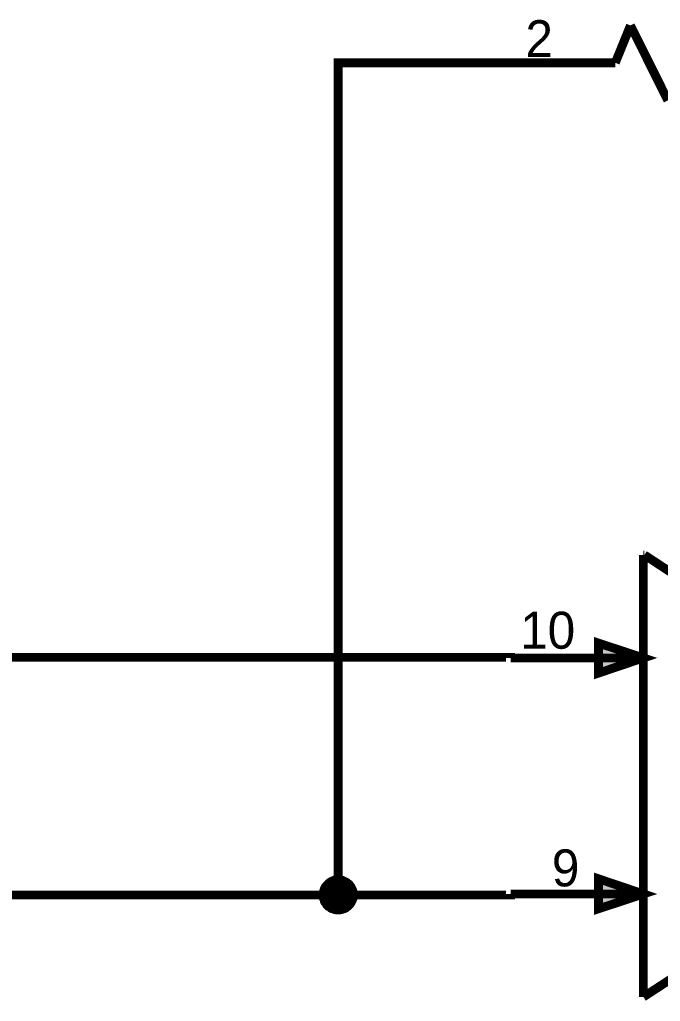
# Model space of a CAD drawing. Header units: millimetres. Extents: x 0 to 800, y 0 to 567.
# Drawn here: x 136.78 to 158.5, y 260.76 to 294.07 of the extents above; entities that cross this region are included whole.
import ezdxf

# ---------------------------------------------------------------- set-up
doc = ezdxf.new("R2010")
doc.units = ezdxf.units.MM
doc.layers.add('Sheet', color=255, linetype='Continuous')

msp = doc.modelspace()

# ---------------------------------------------------------------- linework, layer by layer
at = {"layer": 'Sheet'}
for points, const_width in [([(157.489, 293.872), (156.974, 292.606)], 0.3), ([(158.754, 291.33), (157.489, 293.872)], 0.3), ([(151.9, 292.606), (147.577, 292.606), (147.577, 264.373)], 0.3), ([(156.974, 292.606), (151.9, 292.606)], 0.3), ([(156.974, 292.606), (156.212, 292.606)], 0.3), ([(153.423, 272.414), (153.423, 272.436), (135.134, 272.436), (135.134, 280.063), (135.134, 281.138)], 0.3), ([(157.926, 275.908), (157.959, 275.908)], 0.3), ([(157.926, 260.912), (157.926, 275.908)], 0.3), ([(157.959, 275.908), (169.416, 268.404)], 0.3), ([(157.926, 272.414), (153.423, 272.414)], 0.3), ([(169.416, 268.404), (157.926, 260.912)], 0.3), ([(147.073, 264.373), (147.073, 264.395), (147.073, 264.429), (147.084, 264.451), (147.084, 264.473), (147.084, 264.496), (147.096, 264.529), (147.107, 264.552), (147.118, 264.574), (147.118, 264.597), (147.129, 264.619), (147.14, 264.641), (147.163, 264.664), (147.174, 264.675), (147.185, 264.697), (147.208, 264.72), (147.219, 264.731), (147.241, 264.753), (147.252, 264.765), (147.275, 264.787), (147.297, 264.798), (147.32, 264.809), (147.331, 264.821), (147.353, 264.832), (147.376, 264.843), (147.398, 264.854), (147.432, 264.865), (147.454, 264.877), (147.476, 264.877), (147.499, 264.877), (147.521, 264.888), (147.555, 264.888), (147.577, 264.888)], 0.3), ([(147.073, 264.373), (147.073, 264.395), (147.073, 264.429), (147.084, 264.451), (147.084, 264.473), (147.084, 264.496), (147.096, 264.529), (147.107, 264.552), (147.118, 264.574), (147.118, 264.597), (147.129, 264.619), (147.14, 264.641), (147.163, 264.664), (147.174, 264.675), (147.185, 264.697), (147.208, 264.72), (147.219, 264.731), (147.241, 264.753), (147.252, 264.765), (147.275, 264.787), (147.297, 264.798), (147.32, 264.809), (147.331, 264.821), (147.353, 264.832), (147.376, 264.843), (147.398, 264.854), (147.432, 264.865), (147.454, 264.877), (147.476, 264.877), (147.499, 264.877), (147.521, 264.888), (147.555, 264.888), (147.577, 264.888)], 0.3), ([(147.073, 264.373), (147.073, 264.395), (147.073, 264.429), (147.084, 264.451), (147.084, 264.473), (147.084, 264.496), (147.096, 264.529), (147.107, 264.552), (147.118, 264.574), (147.118, 264.597), (147.129, 264.619), (147.14, 264.641), (147.163, 264.664), (147.174, 264.675), (147.185, 264.697), (147.208, 264.72), (147.219, 264.731), (147.241, 264.753), (147.252, 264.765), (147.275, 264.787), (147.297, 264.798), (147.32, 264.809), (147.331, 264.821), (147.353, 264.832), (147.376, 264.843), (147.398, 264.854), (147.432, 264.865), (147.454, 264.877), (147.476, 264.877), (147.499, 264.877), (147.521, 264.888), (147.555, 264.888), (147.577, 264.888)], 0.3), ([(147.073, 264.373), (147.073, 264.395), (147.073, 264.429), (147.084, 264.451), (147.084, 264.473), (147.084, 264.496), (147.096, 264.529), (147.107, 264.552), (147.118, 264.574), (147.118, 264.597), (147.129, 264.619), (147.14, 264.641), (147.163, 264.664), (147.174, 264.675), (147.185, 264.697), (147.208, 264.72), (147.219, 264.731), (147.241, 264.753), (147.252, 264.765), (147.275, 264.787), (147.297, 264.798), (147.32, 264.809), (147.331, 264.821), (147.353, 264.832), (147.376, 264.843), (147.398, 264.854), (147.432, 264.865), (147.454, 264.877), (147.476, 264.877), (147.499, 264.877), (147.521, 264.888), (147.555, 264.888), (147.577, 264.888)], 0.3), ([(147.073, 264.373), (147.073, 264.395), (147.073, 264.429), (147.084, 264.451), (147.084, 264.473), (147.084, 264.496), (147.096, 264.529), (147.107, 264.552), (147.118, 264.574), (147.118, 264.597), (147.129, 264.619), (147.14, 264.641), (147.163, 264.664), (147.174, 264.675), (147.185, 264.697), (147.208, 264.72), (147.219, 264.731), (147.241, 264.753), (147.252, 264.765), (147.275, 264.787), (147.297, 264.798), (147.32, 264.809), (147.331, 264.821), (147.353, 264.832), (147.376, 264.843), (147.398, 264.854), (147.432, 264.865), (147.454, 264.877), (147.476, 264.877), (147.499, 264.877), (147.521, 264.888), (147.555, 264.888), (147.577, 264.888)], 0.0991), ([(147.073, 264.373), (147.073, 264.395), (147.073, 264.429), (147.084, 264.451), (147.084, 264.473), (147.084, 264.496), (147.096, 264.529), (147.107, 264.552), (147.118, 264.574), (147.118, 264.597), (147.129, 264.619), (147.14, 264.641), (147.163, 264.664), (147.174, 264.675), (147.185, 264.697), (147.208, 264.72), (147.219, 264.731), (147.241, 264.753), (147.252, 264.765), (147.275, 264.787), (147.297, 264.798), (147.32, 264.809), (147.331, 264.821), (147.353, 264.832), (147.376, 264.843), (147.398, 264.854), (147.432, 264.865), (147.454, 264.877), (147.476, 264.877), (147.499, 264.877), (147.521, 264.888), (147.555, 264.888), (147.577, 264.888)], 0.0991), ([(147.073, 264.373), (147.073, 264.395), (147.073, 264.429), (147.084, 264.451), (147.084, 264.473), (147.084, 264.496), (147.096, 264.529), (147.107, 264.552), (147.118, 264.574), (147.118, 264.597), (147.129, 264.619), (147.14, 264.641), (147.163, 264.664), (147.174, 264.675), (147.185, 264.697), (147.208, 264.72), (147.219, 264.731), (147.241, 264.753), (147.252, 264.765), (147.275, 264.787), (147.297, 264.798), (147.32, 264.809), (147.331, 264.821), (147.353, 264.832), (147.376, 264.843), (147.398, 264.854), (147.432, 264.865), (147.454, 264.877), (147.476, 264.877), (147.499, 264.877), (147.521, 264.888), (147.555, 264.888), (147.577, 264.888)], 0.0991), ([(147.073, 264.373), (147.073, 264.395), (147.073, 264.429), (147.084, 264.451), (147.084, 264.473), (147.084, 264.496), (147.096, 264.529), (147.107, 264.552), (147.118, 264.574), (147.118, 264.597), (147.129, 264.619), (147.14, 264.641), (147.163, 264.664), (147.174, 264.675), (147.185, 264.697), (147.208, 264.72), (147.219, 264.731), (147.241, 264.753), (147.252, 264.765), (147.275, 264.787), (147.297, 264.798), (147.32, 264.809), (147.331, 264.821), (147.353, 264.832), (147.376, 264.843), (147.398, 264.854), (147.432, 264.865), (147.454, 264.877), (147.476, 264.877), (147.499, 264.877), (147.521, 264.888), (147.555, 264.888), (147.577, 264.888)], 0.0991), ([(147.577, 264.888), (147.577, 264.888)], 0.3), ([(147.577, 264.888), (147.6, 264.888), (147.633, 264.888), (147.656, 264.877), (147.678, 264.877), (147.7, 264.877), (147.734, 264.865), (147.756, 264.854), (147.779, 264.843), (147.801, 264.832), (147.824, 264.821), (147.846, 264.809), (147.868, 264.798), (147.88, 264.787), (147.902, 264.765), (147.924, 264.753), (147.936, 264.731), (147.958, 264.72), (147.969, 264.697), (147.992, 264.675), (148.003, 264.664), (148.014, 264.641), (148.025, 264.619), (148.036, 264.597), (148.048, 264.574), (148.059, 264.552), (148.07, 264.529), (148.081, 264.496), (148.081, 264.473), (148.081, 264.451), (148.092, 264.429), (148.092, 264.395), (148.092, 264.373)], 0.3), ([(147.577, 264.888), (147.577, 264.888)], 0.3), ([(147.577, 264.888), (147.6, 264.888), (147.633, 264.888), (147.656, 264.877), (147.678, 264.877), (147.7, 264.877), (147.734, 264.865), (147.756, 264.854), (147.779, 264.843), (147.801, 264.832), (147.824, 264.821), (147.846, 264.809), (147.868, 264.798), (147.88, 264.787), (147.902, 264.765), (147.924, 264.753), (147.936, 264.731), (147.958, 264.72), (147.969, 264.697), (147.992, 264.675), (148.003, 264.664), (148.014, 264.641), (148.025, 264.619), (148.036, 264.597), (148.048, 264.574), (148.059, 264.552), (148.07, 264.529), (148.081, 264.496), (148.081, 264.473), (148.081, 264.451), (148.092, 264.429), (148.092, 264.395), (148.092, 264.373)], 0.3), ([(147.577, 264.888), (147.577, 264.888)], 0.3), ([(147.577, 264.888), (147.6, 264.888), (147.633, 264.888), (147.656, 264.877), (147.678, 264.877), (147.7, 264.877), (147.734, 264.865), (147.756, 264.854), (147.779, 264.843), (147.801, 264.832), (147.824, 264.821), (147.846, 264.809), (147.868, 264.798), (147.88, 264.787), (147.902, 264.765), (147.924, 264.753), (147.936, 264.731), (147.958, 264.72), (147.969, 264.697), (147.992, 264.675), (148.003, 264.664), (148.014, 264.641), (148.025, 264.619), (148.036, 264.597), (148.048, 264.574), (148.059, 264.552), (148.07, 264.529), (148.081, 264.496), (148.081, 264.473), (148.081, 264.451), (148.092, 264.429), (148.092, 264.395), (148.092, 264.373)], 0.3), ([(147.577, 264.888), (147.577, 264.888)], 0.3), ([(147.577, 264.888), (147.6, 264.888), (147.633, 264.888), (147.656, 264.877), (147.678, 264.877), (147.7, 264.877), (147.734, 264.865), (147.756, 264.854), (147.779, 264.843), (147.801, 264.832), (147.824, 264.821), (147.846, 264.809), (147.868, 264.798), (147.88, 264.787), (147.902, 264.765), (147.924, 264.753), (147.936, 264.731), (147.958, 264.72), (147.969, 264.697), (147.992, 264.675), (148.003, 264.664), (148.014, 264.641), (148.025, 264.619), (148.036, 264.597), (148.048, 264.574), (148.059, 264.552), (148.07, 264.529), (148.081, 264.496), (148.081, 264.473), (148.081, 264.451), (148.092, 264.429), (148.092, 264.395), (148.092, 264.373)], 0.3), ([(147.577, 264.888), (147.577, 264.888)], 0.0991), ([(147.577, 264.888), (147.6, 264.888), (147.633, 264.888), (147.656, 264.877), (147.678, 264.877), (147.7, 264.877), (147.734, 264.865), (147.756, 264.854), (147.779, 264.843), (147.801, 264.832), (147.824, 264.821), (147.846, 264.809), (147.868, 264.798), (147.88, 264.787), (147.902, 264.765), (147.924, 264.753), (147.936, 264.731), (147.958, 264.72), (147.969, 264.697), (147.992, 264.675), (148.003, 264.664), (148.014, 264.641), (148.025, 264.619), (148.036, 264.597), (148.048, 264.574), (148.059, 264.552), (148.07, 264.529), (148.081, 264.496), (148.081, 264.473), (148.081, 264.451), (148.092, 264.429), (148.092, 264.395), (148.092, 264.373)], 0.0991), ([(147.577, 264.888), (147.577, 264.888)], 0.0991), ([(147.577, 264.888), (147.6, 264.888), (147.633, 264.888), (147.656, 264.877), (147.678, 264.877), (147.7, 264.877), (147.734, 264.865), (147.756, 264.854), (147.779, 264.843), (147.801, 264.832), (147.824, 264.821), (147.846, 264.809), (147.868, 264.798), (147.88, 264.787), (147.902, 264.765), (147.924, 264.753), (147.936, 264.731), (147.958, 264.72), (147.969, 264.697), (147.992, 264.675), (148.003, 264.664), (148.014, 264.641), (148.025, 264.619), (148.036, 264.597), (148.048, 264.574), (148.059, 264.552), (148.07, 264.529), (148.081, 264.496), (148.081, 264.473), (148.081, 264.451), (148.092, 264.429), (148.092, 264.395), (148.092, 264.373)], 0.0991), ([(147.577, 264.888), (147.577, 264.888)], 0.0991), ([(147.577, 264.888), (147.6, 264.888), (147.633, 264.888), (147.656, 264.877), (147.678, 264.877), (147.7, 264.877), (147.734, 264.865), (147.756, 264.854), (147.779, 264.843), (147.801, 264.832), (147.824, 264.821), (147.846, 264.809), (147.868, 264.798), (147.88, 264.787), (147.902, 264.765), (147.924, 264.753), (147.936, 264.731), (147.958, 264.72), (147.969, 264.697), (147.992, 264.675), (148.003, 264.664), (148.014, 264.641), (148.025, 264.619), (148.036, 264.597), (148.048, 264.574), (148.059, 264.552), (148.07, 264.529), (148.081, 264.496), (148.081, 264.473), (148.081, 264.451), (148.092, 264.429), (148.092, 264.395), (148.092, 264.373)], 0.0991), ([(147.577, 264.888), (147.577, 264.888)], 0.0991), ([(147.577, 264.888), (147.6, 264.888), (147.633, 264.888), (147.656, 264.877), (147.678, 264.877), (147.7, 264.877), (147.734, 264.865), (147.756, 264.854), (147.779, 264.843), (147.801, 264.832), (147.824, 264.821), (147.846, 264.809), (147.868, 264.798), (147.88, 264.787), (147.902, 264.765), (147.924, 264.753), (147.936, 264.731), (147.958, 264.72), (147.969, 264.697), (147.992, 264.675), (148.003, 264.664), (148.014, 264.641), (148.025, 264.619), (148.036, 264.597), (148.048, 264.574), (148.059, 264.552), (148.07, 264.529), (148.081, 264.496), (148.081, 264.473), (148.081, 264.451), (148.092, 264.429), (148.092, 264.395), (148.092, 264.373)], 0.0991), ([(153.423, 264.406), (153.423, 264.373), (147.577, 264.373), (122.501, 264.373)], 0.3), ([(147.577, 263.869), (147.555, 263.869), (147.521, 263.869), (147.499, 263.88), (147.476, 263.88), (147.454, 263.88), (147.432, 263.891), (147.398, 263.902), (147.376, 263.913), (147.353, 263.913), (147.331, 263.925), (147.32, 263.936), (147.297, 263.958), (147.275, 263.969), (147.252, 263.981), (147.241, 264.003), (147.219, 264.014), (147.208, 264.037), (147.185, 264.048), (147.174, 264.07), (147.163, 264.093), (147.14, 264.115), (147.129, 264.126), (147.118, 264.149), (147.118, 264.171), (147.107, 264.193), (147.096, 264.227), (147.084, 264.249), (147.084, 264.272), (147.084, 264.294), (147.073, 264.317), (147.073, 264.35), (147.073, 264.373)], 0.3), ([(147.073, 264.373), (147.073, 264.373)], 0.3), ([(147.577, 263.869), (147.555, 263.869), (147.521, 263.869), (147.499, 263.88), (147.476, 263.88), (147.454, 263.88), (147.432, 263.891), (147.398, 263.902), (147.376, 263.913), (147.353, 263.913), (147.331, 263.925), (147.32, 263.936), (147.297, 263.958), (147.275, 263.969), (147.252, 263.981), (147.241, 264.003), (147.219, 264.014), (147.208, 264.037), (147.185, 264.048), (147.174, 264.07), (147.163, 264.093), (147.14, 264.115), (147.129, 264.126), (147.118, 264.149), (147.118, 264.171), (147.107, 264.193), (147.096, 264.227), (147.084, 264.249), (147.084, 264.272), (147.084, 264.294), (147.073, 264.317), (147.073, 264.35), (147.073, 264.373)], 0.3), ([(147.073, 264.373), (147.073, 264.373)], 0.3), ([(147.577, 263.869), (147.555, 263.869), (147.521, 263.869), (147.499, 263.88), (147.476, 263.88), (147.454, 263.88), (147.432, 263.891), (147.398, 263.902), (147.376, 263.913), (147.353, 263.913), (147.331, 263.925), (147.32, 263.936), (147.297, 263.958), (147.275, 263.969), (147.252, 263.981), (147.241, 264.003), (147.219, 264.014), (147.208, 264.037), (147.185, 264.048), (147.174, 264.07), (147.163, 264.093), (147.14, 264.115), (147.129, 264.126), (147.118, 264.149), (147.118, 264.171), (147.107, 264.193), (147.096, 264.227), (147.084, 264.249), (147.084, 264.272), (147.084, 264.294), (147.073, 264.317), (147.073, 264.35), (147.073, 264.373)], 0.3), ([(147.073, 264.373), (147.073, 264.373)], 0.3), ([(147.577, 263.869), (147.555, 263.869), (147.521, 263.869), (147.499, 263.88), (147.476, 263.88), (147.454, 263.88), (147.432, 263.891), (147.398, 263.902), (147.376, 263.913), (147.353, 263.913), (147.331, 263.925), (147.32, 263.936), (147.297, 263.958), (147.275, 263.969), (147.252, 263.981), (147.241, 264.003), (147.219, 264.014), (147.208, 264.037), (147.185, 264.048), (147.174, 264.07), (147.163, 264.093), (147.14, 264.115), (147.129, 264.126), (147.118, 264.149), (147.118, 264.171), (147.107, 264.193), (147.096, 264.227), (147.084, 264.249), (147.084, 264.272), (147.084, 264.294), (147.073, 264.317), (147.073, 264.35), (147.073, 264.373)], 0.3), ([(147.073, 264.373), (147.073, 264.373)], 0.3), ([(148.092, 264.373), (148.092, 264.35), (148.092, 264.317), (148.081, 264.294), (148.081, 264.272), (148.081, 264.249), (148.07, 264.227), (148.059, 264.193), (148.048, 264.171), (148.036, 264.149), (148.025, 264.126), (148.014, 264.115), (148.003, 264.093), (147.992, 264.07), (147.969, 264.048), (147.958, 264.037), (147.936, 264.014), (147.924, 264.003), (147.902, 263.981), (147.88, 263.969), (147.868, 263.958), (147.846, 263.936), (147.824, 263.925), (147.801, 263.913), (147.779, 263.913), (147.756, 263.902), (147.734, 263.891), (147.7, 263.88), (147.678, 263.88), (147.656, 263.88), (147.633, 263.869), (147.6, 263.869), (147.577, 263.869)], 0.3), ([(148.092, 264.373), (148.092, 264.35), (148.092, 264.317), (148.081, 264.294), (148.081, 264.272), (148.081, 264.249), (148.07, 264.227), (148.059, 264.193), (148.048, 264.171), (148.036, 264.149), (148.025, 264.126), (148.014, 264.115), (148.003, 264.093), (147.992, 264.07), (147.969, 264.048), (147.958, 264.037), (147.936, 264.014), (147.924, 264.003), (147.902, 263.981), (147.88, 263.969), (147.868, 263.958), (147.846, 263.936), (147.824, 263.925), (147.801, 263.913), (147.779, 263.913), (147.756, 263.902), (147.734, 263.891), (147.7, 263.88), (147.678, 263.88), (147.656, 263.88), (147.633, 263.869), (147.6, 263.869), (147.577, 263.869)], 0.3), ([(148.092, 264.373), (148.092, 264.35), (148.092, 264.317), (148.081, 264.294), (148.081, 264.272), (148.081, 264.249), (148.07, 264.227), (148.059, 264.193), (148.048, 264.171), (148.036, 264.149), (148.025, 264.126), (148.014, 264.115), (148.003, 264.093), (147.992, 264.07), (147.969, 264.048), (147.958, 264.037), (147.936, 264.014), (147.924, 264.003), (147.902, 263.981), (147.88, 263.969), (147.868, 263.958), (147.846, 263.936), (147.824, 263.925), (147.801, 263.913), (147.779, 263.913), (147.756, 263.902), (147.734, 263.891), (147.7, 263.88), (147.678, 263.88), (147.656, 263.88), (147.633, 263.869), (147.6, 263.869), (147.577, 263.869)], 0.3), ([(148.092, 264.373), (148.092, 264.35), (148.092, 264.317), (148.081, 264.294), (148.081, 264.272), (148.081, 264.249), (148.07, 264.227), (148.059, 264.193), (148.048, 264.171), (148.036, 264.149), (148.025, 264.126), (148.014, 264.115), (148.003, 264.093), (147.992, 264.07), (147.969, 264.048), (147.958, 264.037), (147.936, 264.014), (147.924, 264.003), (147.902, 263.981), (147.88, 263.969), (147.868, 263.958), (147.846, 263.936), (147.824, 263.925), (147.801, 263.913), (147.779, 263.913), (147.756, 263.902), (147.734, 263.891), (147.7, 263.88), (147.678, 263.88), (147.656, 263.88), (147.633, 263.869), (147.6, 263.869), (147.577, 263.869)], 0.3), ([(148.092, 264.373), (148.092, 264.373), (148.092, 264.373), (148.092, 264.373), (148.092, 264.373), (148.092, 264.373), (148.092, 264.373), (148.092, 264.373), (148.092, 264.373), (148.092, 264.373), (148.092, 264.373), (148.092, 264.373), (148.092, 264.373), (148.092, 264.373), (148.092, 264.373), (148.092, 264.373), (148.092, 264.373), (148.092, 264.373), (148.092, 264.373), (148.092, 264.373), (148.092, 264.373), (148.092, 264.373), (148.092, 264.373), (148.092, 264.373), (148.092, 264.373), (148.092, 264.373), (148.092, 264.373), (148.092, 264.373), (148.092, 264.373), (148.092, 264.373), (148.092, 264.373), (148.092, 264.373), (148.092, 264.373)], 0.3), ([(148.092, 264.373), (148.092, 264.373)], 0.3), ([(148.092, 264.373), (148.092, 264.373), (148.092, 264.373), (148.092, 264.373), (148.092, 264.373), (148.092, 264.373), (148.092, 264.373), (148.092, 264.373), (148.092, 264.373), (148.092, 264.373), (148.092, 264.373), (148.092, 264.373), (148.092, 264.373), (148.092, 264.373), (148.092, 264.373), (148.092, 264.373), (148.092, 264.373), (148.092, 264.373), (148.092, 264.373), (148.092, 264.373), (148.092, 264.373), (148.092, 264.373), (148.092, 264.373), (148.092, 264.373), (148.092, 264.373), (148.092, 264.373), (148.092, 264.373), (148.092, 264.373), (148.092, 264.373), (148.092, 264.373), (148.092, 264.373), (148.092, 264.373), (148.092, 264.373)], 0.3), ([(148.092, 264.373), (148.092, 264.373)], 0.3), ([(148.092, 264.373), (148.092, 264.373), (148.092, 264.373), (148.092, 264.373), (148.092, 264.373), (148.092, 264.373), (148.092, 264.373), (148.092, 264.373), (148.092, 264.373), (148.092, 264.373), (148.092, 264.373), (148.092, 264.373), (148.092, 264.373), (148.092, 264.373), (148.092, 264.373), (148.092, 264.373), (148.092, 264.373), (148.092, 264.373), (148.092, 264.373), (148.092, 264.373), (148.092, 264.373), (148.092, 264.373), (148.092, 264.373), (148.092, 264.373), (148.092, 264.373), (148.092, 264.373), (148.092, 264.373), (148.092, 264.373), (148.092, 264.373), (148.092, 264.373), (148.092, 264.373), (148.092, 264.373), (148.092, 264.373)], 0.3), ([(148.092, 264.373), (148.092, 264.373)], 0.3), ([(148.092, 264.373), (148.092, 264.373), (148.092, 264.373), (148.092, 264.373), (148.092, 264.373), (148.092, 264.373), (148.092, 264.373), (148.092, 264.373), (148.092, 264.373), (148.092, 264.373), (148.092, 264.373), (148.092, 264.373), (148.092, 264.373), (148.092, 264.373), (148.092, 264.373), (148.092, 264.373), (148.092, 264.373), (148.092, 264.373), (148.092, 264.373), (148.092, 264.373), (148.092, 264.373), (148.092, 264.373), (148.092, 264.373), (148.092, 264.373), (148.092, 264.373), (148.092, 264.373), (148.092, 264.373), (148.092, 264.373), (148.092, 264.373), (148.092, 264.373), (148.092, 264.373), (148.092, 264.373), (148.092, 264.373)], 0.3), ([(148.092, 264.373), (148.092, 264.373)], 0.3), ([(157.926, 264.406), (153.423, 264.406)], 0.3), ([(147.577, 263.869), (147.555, 263.869), (147.521, 263.869), (147.499, 263.88), (147.476, 263.88), (147.454, 263.88), (147.432, 263.891), (147.398, 263.902), (147.376, 263.913), (147.353, 263.913), (147.331, 263.925), (147.32, 263.936), (147.297, 263.958), (147.275, 263.969), (147.252, 263.981), (147.241, 264.003), (147.219, 264.014), (147.208, 264.037), (147.185, 264.048), (147.174, 264.07), (147.163, 264.093), (147.14, 264.115), (147.129, 264.126), (147.118, 264.149), (147.118, 264.171), (147.107, 264.193), (147.096, 264.227), (147.084, 264.249), (147.084, 264.272), (147.084, 264.294), (147.073, 264.317), (147.073, 264.35), (147.073, 264.373)], 0.0991), ([(147.073, 264.373), (147.073, 264.373)], 0.0991), ([(147.577, 263.869), (147.555, 263.869), (147.521, 263.869), (147.499, 263.88), (147.476, 263.88), (147.454, 263.88), (147.432, 263.891), (147.398, 263.902), (147.376, 263.913), (147.353, 263.913), (147.331, 263.925), (147.32, 263.936), (147.297, 263.958), (147.275, 263.969), (147.252, 263.981), (147.241, 264.003), (147.219, 264.014), (147.208, 264.037), (147.185, 264.048), (147.174, 264.07), (147.163, 264.093), (147.14, 264.115), (147.129, 264.126), (147.118, 264.149), (147.118, 264.171), (147.107, 264.193), (147.096, 264.227), (147.084, 264.249), (147.084, 264.272), (147.084, 264.294), (147.073, 264.317), (147.073, 264.35), (147.073, 264.373)], 0.0991), ([(147.073, 264.373), (147.073, 264.373)], 0.0991), ([(147.577, 263.869), (147.555, 263.869), (147.521, 263.869), (147.499, 263.88), (147.476, 263.88), (147.454, 263.88), (147.432, 263.891), (147.398, 263.902), (147.376, 263.913), (147.353, 263.913), (147.331, 263.925), (147.32, 263.936), (147.297, 263.958), (147.275, 263.969), (147.252, 263.981), (147.241, 264.003), (147.219, 264.014), (147.208, 264.037), (147.185, 264.048), (147.174, 264.07), (147.163, 264.093), (147.14, 264.115), (147.129, 264.126), (147.118, 264.149), (147.118, 264.171), (147.107, 264.193), (147.096, 264.227), (147.084, 264.249), (147.084, 264.272), (147.084, 264.294), (147.073, 264.317), (147.073, 264.35), (147.073, 264.373)], 0.0991), ([(147.073, 264.373), (147.073, 264.373)], 0.0991), ([(147.577, 263.869), (147.555, 263.869), (147.521, 263.869), (147.499, 263.88), (147.476, 263.88), (147.454, 263.88), (147.432, 263.891), (147.398, 263.902), (147.376, 263.913), (147.353, 263.913), (147.331, 263.925), (147.32, 263.936), (147.297, 263.958), (147.275, 263.969), (147.252, 263.981), (147.241, 264.003), (147.219, 264.014), (147.208, 264.037), (147.185, 264.048), (147.174, 264.07), (147.163, 264.093), (147.14, 264.115), (147.129, 264.126), (147.118, 264.149), (147.118, 264.171), (147.107, 264.193), (147.096, 264.227), (147.084, 264.249), (147.084, 264.272), (147.084, 264.294), (147.073, 264.317), (147.073, 264.35), (147.073, 264.373)], 0.0991), ([(147.073, 264.373), (147.073, 264.373)], 0.0991), ([(148.092, 264.373), (148.092, 264.35), (148.092, 264.317), (148.081, 264.294), (148.081, 264.272), (148.081, 264.249), (148.07, 264.227), (148.059, 264.193), (148.048, 264.171), (148.036, 264.149), (148.025, 264.126), (148.014, 264.115), (148.003, 264.093), (147.992, 264.07), (147.969, 264.048), (147.958, 264.037), (147.936, 264.014), (147.924, 264.003), (147.902, 263.981), (147.88, 263.969), (147.868, 263.958), (147.846, 263.936), (147.824, 263.925), (147.801, 263.913), (147.779, 263.913), (147.756, 263.902), (147.734, 263.891), (147.7, 263.88), (147.678, 263.88), (147.656, 263.88), (147.633, 263.869), (147.6, 263.869), (147.577, 263.869)], 0.0991), ([(148.092, 264.373), (148.092, 264.35), (148.092, 264.317), (148.081, 264.294), (148.081, 264.272), (148.081, 264.249), (148.07, 264.227), (148.059, 264.193), (148.048, 264.171), (148.036, 264.149), (148.025, 264.126), (148.014, 264.115), (148.003, 264.093), (147.992, 264.07), (147.969, 264.048), (147.958, 264.037), (147.936, 264.014), (147.924, 264.003), (147.902, 263.981), (147.88, 263.969), (147.868, 263.958), (147.846, 263.936), (147.824, 263.925), (147.801, 263.913), (147.779, 263.913), (147.756, 263.902), (147.734, 263.891), (147.7, 263.88), (147.678, 263.88), (147.656, 263.88), (147.633, 263.869), (147.6, 263.869), (147.577, 263.869)], 0.0991), ([(148.092, 264.373), (148.092, 264.35), (148.092, 264.317), (148.081, 264.294), (148.081, 264.272), (148.081, 264.249), (148.07, 264.227), (148.059, 264.193), (148.048, 264.171), (148.036, 264.149), (148.025, 264.126), (148.014, 264.115), (148.003, 264.093), (147.992, 264.07), (147.969, 264.048), (147.958, 264.037), (147.936, 264.014), (147.924, 264.003), (147.902, 263.981), (147.88, 263.969), (147.868, 263.958), (147.846, 263.936), (147.824, 263.925), (147.801, 263.913), (147.779, 263.913), (147.756, 263.902), (147.734, 263.891), (147.7, 263.88), (147.678, 263.88), (147.656, 263.88), (147.633, 263.869), (147.6, 263.869), (147.577, 263.869)], 0.0991), ([(148.092, 264.373), (148.092, 264.35), (148.092, 264.317), (148.081, 264.294), (148.081, 264.272), (148.081, 264.249), (148.07, 264.227), (148.059, 264.193), (148.048, 264.171), (148.036, 264.149), (148.025, 264.126), (148.014, 264.115), (148.003, 264.093), (147.992, 264.07), (147.969, 264.048), (147.958, 264.037), (147.936, 264.014), (147.924, 264.003), (147.902, 263.981), (147.88, 263.969), (147.868, 263.958), (147.846, 263.936), (147.824, 263.925), (147.801, 263.913), (147.779, 263.913), (147.756, 263.902), (147.734, 263.891), (147.7, 263.88), (147.678, 263.88), (147.656, 263.88), (147.633, 263.869), (147.6, 263.869), (147.577, 263.869)], 0.0991), ([(148.092, 264.373), (148.092, 264.373), (148.092, 264.373), (148.092, 264.373), (148.092, 264.373), (148.092, 264.373), (148.092, 264.373), (148.092, 264.373), (148.092, 264.373), (148.092, 264.373), (148.092, 264.373), (148.092, 264.373), (148.092, 264.373), (148.092, 264.373), (148.092, 264.373), (148.092, 264.373), (148.092, 264.373), (148.092, 264.373), (148.092, 264.373), (148.092, 264.373), (148.092, 264.373), (148.092, 264.373), (148.092, 264.373), (148.092, 264.373), (148.092, 264.373), (148.092, 264.373), (148.092, 264.373), (148.092, 264.373), (148.092, 264.373), (148.092, 264.373), (148.092, 264.373), (148.092, 264.373), (148.092, 264.373)], 0.0991), ([(148.092, 264.373), (148.092, 264.373)], 0.0991), ([(148.092, 264.373), (148.092, 264.373), (148.092, 264.373), (148.092, 264.373), (148.092, 264.373), (148.092, 264.373), (148.092, 264.373), (148.092, 264.373), (148.092, 264.373), (148.092, 264.373), (148.092, 264.373), (148.092, 264.373), (148.092, 264.373), (148.092, 264.373), (148.092, 264.373), (148.092, 264.373), (148.092, 264.373), (148.092, 264.373), (148.092, 264.373), (148.092, 264.373), (148.092, 264.373), (148.092, 264.373), (148.092, 264.373), (148.092, 264.373), (148.092, 264.373), (148.092, 264.373), (148.092, 264.373), (148.092, 264.373), (148.092, 264.373), (148.092, 264.373), (148.092, 264.373), (148.092, 264.373), (148.092, 264.373)], 0.0991), ([(148.092, 264.373), (148.092, 264.373)], 0.0991), ([(148.092, 264.373), (148.092, 264.373), (148.092, 264.373), (148.092, 264.373), (148.092, 264.373), (148.092, 264.373), (148.092, 264.373), (148.092, 264.373), (148.092, 264.373), (148.092, 264.373), (148.092, 264.373), (148.092, 264.373), (148.092, 264.373), (148.092, 264.373), (148.092, 264.373), (148.092, 264.373), (148.092, 264.373), (148.092, 264.373), (148.092, 264.373), (148.092, 264.373), (148.092, 264.373), (148.092, 264.373), (148.092, 264.373), (148.092, 264.373), (148.092, 264.373), (148.092, 264.373), (148.092, 264.373), (148.092, 264.373), (148.092, 264.373), (148.092, 264.373), (148.092, 264.373), (148.092, 264.373), (148.092, 264.373)], 0.0991), ([(148.092, 264.373), (148.092, 264.373)], 0.0991), ([(148.092, 264.373), (148.092, 264.373), (148.092, 264.373), (148.092, 264.373), (148.092, 264.373), (148.092, 264.373), (148.092, 264.373), (148.092, 264.373), (148.092, 264.373), (148.092, 264.373), (148.092, 264.373), (148.092, 264.373), (148.092, 264.373), (148.092, 264.373), (148.092, 264.373), (148.092, 264.373), (148.092, 264.373), (148.092, 264.373), (148.092, 264.373), (148.092, 264.373), (148.092, 264.373), (148.092, 264.373), (148.092, 264.373), (148.092, 264.373), (148.092, 264.373), (148.092, 264.373), (148.092, 264.373), (148.092, 264.373), (148.092, 264.373), (148.092, 264.373), (148.092, 264.373), (148.092, 264.373), (148.092, 264.373)], 0.0991), ([(148.092, 264.373), (148.092, 264.373)], 0.0991)]:
    msp.add_lwpolyline(points, dxfattribs=dict(at, const_width=const_width))
for points, const_width in [([(156.403, 272.918), (157.926, 272.414), (156.403, 271.899), (156.403, 272.918)], 0.3), ([(156.403, 272.918), (157.926, 272.414), (156.403, 271.899), (156.403, 272.918)], 0.0991), ([(156.403, 264.921), (157.926, 264.406), (156.403, 263.902), (156.403, 264.921)], 0.3), ([(156.403, 264.921), (157.926, 264.406), (156.403, 263.902), (156.403, 264.921)], 0.0991)]:
    msp.add_lwpolyline(points, close=True, dxfattribs=dict(at, const_width=const_width))
at = {"layer": 'Sheet', "const_width": 0.508}
msp.add_lwpolyline([(147.32, 264.38, 1), (147.828, 264.38, 1)], format="xyb", close=True, dxfattribs=at)
at = {"layer": 'Sheet'}
for points in [[(156.342, 271.837), (158.073, 272.414), (156.342, 272.991)], [(156.342, 263.837), (158.073, 264.414), (156.342, 264.991)]]:
    msp.add_solid(points, dxfattribs=at)

# ---------------------------------------------------------------- texts
for s, height, p in [('2', 1.254, (153.927, 292.797)), ('10', 1.2543, (153.748, 272.727)), ('9', 1.254, (154.823, 264.664))]:
    msp.add_text(s, height=height, dxfattribs=at).set_placement(p)

doc.saveas('drawing.dxf')
